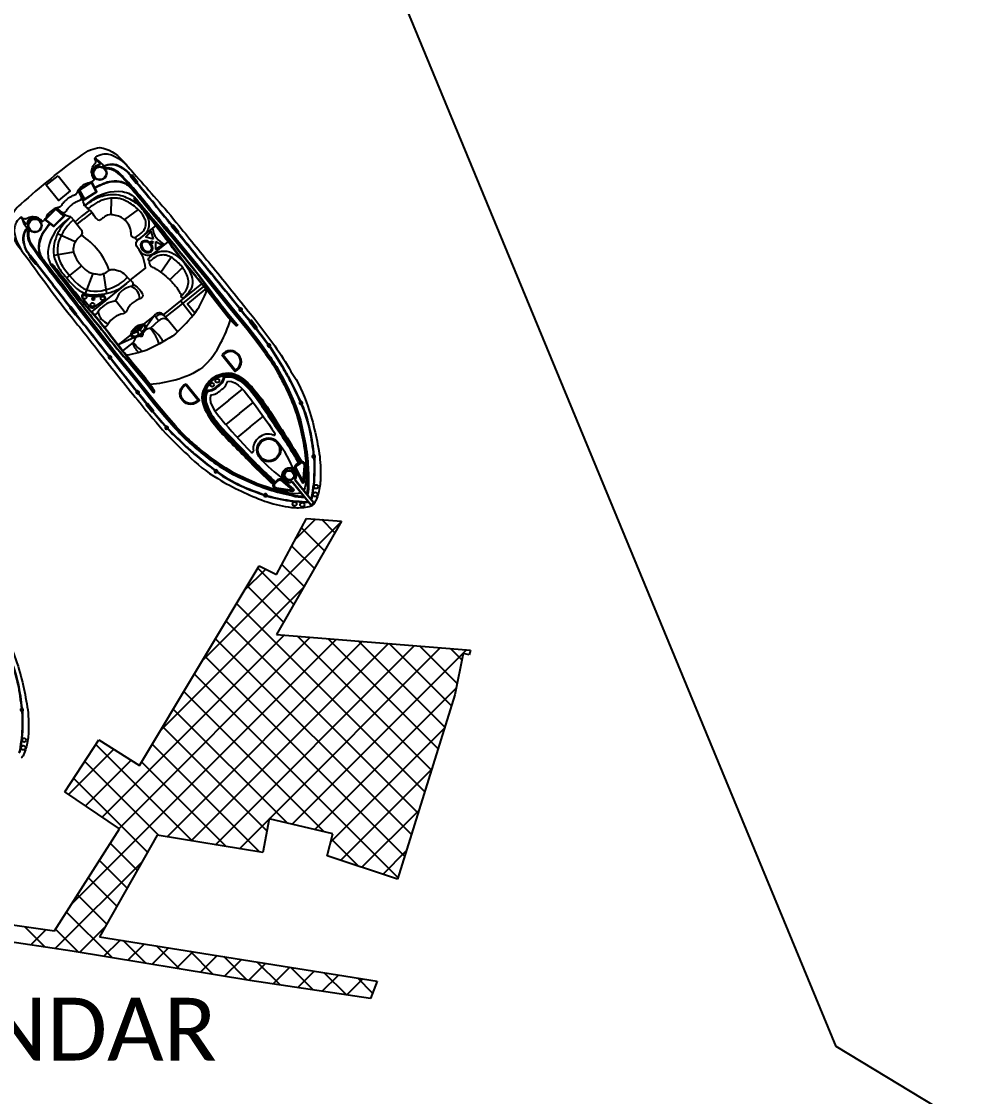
# Model space of a CAD drawing. Header units: metres. Extents: x 259555 to 261314, y 2175188 to 2177634.
# Drawn here: x 259928.8 to 260081.4, y 2176059.3 to 2176230.7 of the extents above; entities that cross this region are included whole.
import ezdxf

# ---------------------------------------------------------------- set-up
doc = ezdxf.new("R2010")
doc.units = ezdxf.units.M
for name, color, linetype in [('PORT', 5, 'Continuous'), ('PORT TEXT', 7, 'Continuous'), ('village', 3, 'Continuous')]:
    doc.layers.add(name, color=color, linetype=linetype)
doc.styles.add('MtXpl_Calibri', font='calibri.ttf')

msp = doc.modelspace()

# ---------------------------------------------------------------- linework, layer by layer
at = {"color": 32, "true_color": 0xcd6928}
for p, q in [((259941.07, 2176207.57), (259941.06, 2176207.64)), ((259943.12, 2176202.53), (259943.06, 2176199.91)), ((259939.66, 2176200.63), (259938.35, 2176199.58)), ((259940.02, 2176200.25), (259938.68, 2176199.17)), ((259947.44, 2176200.72), (259945.22, 2176199.13)), ((259929.96, 2176198.63), (259929.89, 2176198.66)), ((259937.35, 2176198.77), (259938.35, 2176199.58)), ((259937.67, 2176198.37), (259938.68, 2176199.17)), ((259937.4, 2176195.56), (259934.56, 2176196.84)), ((259937.11, 2176193.9), (259934, 2176193.36)), ((259938.37, 2176191.76), (259936, 2176189.83)), ((259952.71, 2176193.09), (259951.04, 2176190.7)), ((259940.19, 2176190.51), (259938.97, 2176187.34)), ((259941.89, 2176190.48), (259942.35, 2176187.35)), ((259954.51, 2176191.49), (259952.49, 2176189.5)), ((259945.56, 2176188.91), (259939.96, 2176184.42)), ((259954.21, 2176186.15), (259957.57, 2176188.85)), ((259954.53, 2176185.75), (259957.89, 2176188.45)), ((259943.8, 2176186.24), (259945.38, 2176184.27)), ((259950.02, 2176183.8), (259948.29, 2176182.42)), ((259950.02, 2176183.8), (259948.67, 2176181.89)), ((259950.69, 2176182.97), (259950.02, 2176183.8)), ((259947.32, 2176181.34), (259946.5, 2176181.06)), ((259947.9, 2176182.1), (259946.68, 2176181.12)), ((259947.54, 2176181.52), (259947.98, 2176182.23)), ((259947.67, 2176181.44), (259948.17, 2176182.24)), ((259946.28, 2176180.8), (259944.21, 2176179.14)), ((259946.85, 2176180.31), (259944.21, 2176179.14)), ((259947.37, 2176181.19), (259946.46, 2176180.88)), ((259961.88, 2176170.32), (259964.08, 2176172.08)), ((259961.88, 2176170.32), (259959.69, 2176168.55)), ((259963.59, 2176168.19), (259965.78, 2176169.95)), ((259963.59, 2176168.19), (259961.4, 2176166.43)), ((259965.3, 2176166.07), (259967.4, 2176167.75)), ((259965.3, 2176166.07), (259963.2, 2176164.38))]:
    msp.add_line(p, q, dxfattribs=at)
for points in [[(259933.49, 2176205.62, -0.01736), (259938.48, 2176209.44, -0.12634), (259941.32, 2176210.63, -0.172899), (259944.88, 2176208.59, -0.013884), (259947.11, 2176206.01, -0.008973), (259950.34, 2176202.37, -0.01509), (259953.94, 2176198.12, 0.002245), (259959.37, 2176191.47, -0.003342), (259965.36, 2176184.06, -0.016984), (259969.2, 2176178.97, -0.024546), (259971.79, 2176174.91, -0.067942), (259974.48, 2176169.35, -0.033948), (259975.63, 2176165.23, -0.022001), (259976.37, 2176161.34, -0.042872), (259976.48, 2176157.45, -0.059514), (259976.09, 2176155.23, -0.046364), (259975.7, 2176154.19, -0.104882), (259975.3, 2176153.64, -0.104882)], [(259940.48, 2176208.86, -0.164393), (259941.5, 2176209.5, -0.188684), (259943.4, 2176209.34, -0.10758), (259946.14, 2176207.17)], [(259950.01, 2176201.66, -0.002942), (259947.57, 2176204.6, 0.002013), (259946.01, 2176206.46, 0.130442), (259944.59, 2176207.54, 0.261246), (259941.92, 2176207.62, 0.209197)], [(259949.95, 2176201.61, -0.002941), (259947.51, 2176204.55, 0.002014), (259945.95, 2176206.41, 0.130992), (259944.55, 2176207.47, 0.261832), (259941.96, 2176207.55, 0.261832)], [(259967.99, 2176177.87), (259966.66, 2176179.71), (259965.06, 2176181.78), (259962.36, 2176185.1), (259958.68, 2176189.67), (259952.7, 2176196.93, -0.002601), (259949.41, 2176200.84, 0.004411), (259946.62, 2176204.17, 0.013009), (259944.59, 2176206.37, 0.113396), (259943.15, 2176207.25, 0.146005), (259942.12, 2176207.29, 1.595219)], [(259967.93, 2176177.83), (259966.6, 2176179.66), (259965, 2176181.74), (259962.3, 2176185.05), (259958.62, 2176189.62), (259952.64, 2176196.88, -0.002601), (259949.36, 2176200.79, 0.004411), (259946.56, 2176204.12, 0.013003), (259944.54, 2176206.31, 0.113337), (259943.13, 2176207.18, 0.144821), (259942.16, 2176207.22, 0.138987)], [(259967.87, 2176177.78), (259966.54, 2176179.61), (259964.94, 2176181.69), (259962.24, 2176185), (259958.56, 2176189.57), (259952.59, 2176196.83, -0.002601), (259949.3, 2176200.74, 0.00441), (259946.51, 2176204.07, 0.012997), (259944.49, 2176206.26, 0.113276), (259943.1, 2176207.11, 0.142458), (259942.19, 2176207.15, 0.142458)], [(259933.49, 2176205.62, 0.01736), (259928.69, 2176201.56, 0.12634), (259926.91, 2176199.04, 0.172899), (259928.15, 2176195.14, 0.013884), (259930.18, 2176192.4, 0.008973), (259933.06, 2176188.47, 0.01509), (259936.43, 2176184.03, -0.002245), (259941.76, 2176177.31, 0.003342), (259947.72, 2176169.87, 0.016984), (259951.86, 2176165.02, 0.024546), (259955.28, 2176161.63, 0.067942), (259960.13, 2176157.81, 0.033948), (259963.9, 2176155.8, 0.022001), (259967.55, 2176154.24, 0.042872), (259971.33, 2176153.3, 0.059514), (259973.57, 2176153.2, 0.046364), (259974.68, 2176153.36, 0.104882), (259975.3, 2176153.64, 0.104882)], [(259940.48, 2176204.23, -0.043195), (259942.14, 2176204.98, -0.183415), (259945.11, 2176205.05, -0.094511), (259946.49, 2176204.09)], [(259938.86, 2176201.3), (259939.94, 2176202.17, -0.202722), (259944.94, 2176203.57, -0.178768), (259947.16, 2176202.37, 0.010028), (259950.23, 2176198.71, -0.005356), (259955.22, 2176192.61, -0.016605), (259959.13, 2176187.58, 0.018921), (259963.21, 2176182.38, -0.925873), (259963.04, 2176182.19, -0.041202), (259962.21, 2176183.04, -0.024461), (259959.83, 2176185.99, 0.012888), (259955.22, 2176191.65, -0.019359), (259952.61, 2176195.03, 0.002375), (259949.59, 2176198.95, -0.006386), (259947.6, 2176201.38, -0.013656), (259946.82, 2176202.38, -0.862706), (259946.99, 2176202.55, 0.648089)], [(259940.52, 2176204.16, -0.043334), (259942.17, 2176204.91, -0.18333), (259945.08, 2176204.98, -0.123985), (259946.77, 2176203.64, 0.015377), (259947.81, 2176202.53)], [(259967.75, 2176177.69), (259966.41, 2176179.52), (259964.82, 2176181.59), (259962.12, 2176184.9), (259958.45, 2176189.47), (259952.47, 2176196.73, -0.002601), (259949.18, 2176200.64, 0.00441), (259946.39, 2176203.97, 0.002867), (259945.95, 2176204.46, 0.002867)], [(259946.94, 2176202.49, -0.016488), (259947.1, 2176202.32, 0.010023), (259950.17, 2176198.66, -0.005356), (259955.16, 2176192.56, -0.016607), (259959.07, 2176187.54, 0.018921), (259963.15, 2176182.33, 0.01143), (259963.16, 2176182.33, -0.913283), (259963.09, 2176182.25, -0.041174), (259962.27, 2176183.09, -0.024478), (259959.89, 2176186.03, 0.012889), (259955.28, 2176191.7, -0.019362), (259952.67, 2176195.08, 0.002377), (259949.65, 2176199, -0.006391), (259947.66, 2176201.43, -0.013664), (259946.88, 2176202.42, 0.000701), (259946.88, 2176202.42, -0.819976), (259946.94, 2176202.49, -0.819976)], [(259949.95, 2176201.61, 0.006424), (259953.29, 2176197.56, 0.002217), (259958.71, 2176190.92, -0.003368), (259964.77, 2176183.48, -0.024633), (259968.47, 2176178.7, -0.015038), (259970.57, 2176175.3, -0.025461), (259971.65, 2176173.36, -0.013839), (259973.65, 2176169.17, -0.040238), (259974.87, 2176165.01, -0.016715), (259975.45, 2176160.99, -0.029693), (259975.38, 2176156.86, 0.015234), (259975.09, 2176154.93, -0.134036), (259974.99, 2176154.63, -0.024879), (259974.93, 2176154.53, -0.024879)], [(259950.01, 2176201.66, 0.006425), (259953.35, 2176197.61, 0.002217), (259958.77, 2176190.97, -0.003368), (259964.83, 2176183.53, -0.024633), (259968.53, 2176178.75, -0.015037), (259970.64, 2176175.34, -0.025439), (259971.72, 2176173.39, -0.013843), (259973.72, 2176169.2, -0.040266), (259974.94, 2176165.02, -0.016729), (259975.52, 2176161, -0.029739), (259975.45, 2176156.85, 0.01525), (259975.17, 2176154.92, -0.132389), (259975.06, 2176154.59, -0.028442), (259974.98, 2176154.47, -0.028442)], [(259928.82, 2176199.49, 0.164393), (259927.98, 2176198.63, 0.188684), (259927.73, 2176196.74, 0.10758), (259929.26, 2176193.59)], [(259933.35, 2176198.49, 0.043195), (259932.26, 2176197.04, 0.183415), (259931.56, 2176194.15, 0.094511), (259932.2, 2176192.6)], [(259933.41, 2176198.44, 0.043334), (259932.33, 2176196.99, 0.18333), (259931.63, 2176194.16, 0.123985), (259932.57, 2176192.23, -0.015377), (259933.44, 2176190.97)], [(259936.67, 2176199.53), (259935.48, 2176198.58, 0.202722), (259933.03, 2176194, 0.178768), (259933.74, 2176191.57, -0.010028), (259936.65, 2176187.79, 0.005356), (259941.54, 2176181.61, 0.016605), (259945.61, 2176176.71, -0.018921), (259949.81, 2176171.61, 0.925873), (259950.04, 2176171.74, 0.041202), (259949.39, 2176172.72, 0.024461), (259947.02, 2176175.68, -0.012888), (259942.47, 2176181.4, 0.019359), (259939.73, 2176184.68, -0.002375), (259936.56, 2176188.47, 0.006386), (259934.6, 2176190.94, 0.013656), (259933.8, 2176191.91, 0.862706), (259933.6, 2176191.78, -0.648089)], [(259936.67, 2176199.53), (259937.09, 2176199.09), (259938.25, 2176197.65, -0.448043), (259938.13, 2176196.42, 0.025561), (259937.5, 2176195.71, 0.15676), (259937.12, 2176194.68, 0.144288), (259937.13, 2176193.86, 0.079427), (259937.81, 2176192.47, 0.054179), (259938.97, 2176191.16, 0.127294), (259940.22, 2176190.51, -0.025195), (259941.16, 2176190.34, 0.112656), (259941.9, 2176190.49, 0.061652), (259942.7, 2176190.95, -0.222278), (259943.44, 2176191.15, -0.049109), (259944.17, 2176191.01, -0.09997), (259944.89, 2176190.7, -0.045992), (259945.74, 2176189.9), (259946.15, 2176189.44)], [(259933.82, 2176188.64, 0.002942), (259931.47, 2176191.65, -0.002013), (259929.98, 2176193.58, -0.130442), (259929.24, 2176195.19, -0.261246), (259929.73, 2176197.81, -0.209197)], [(259933.88, 2176188.69, 0.002941), (259931.53, 2176191.7, -0.002014), (259930.04, 2176193.62, -0.130992), (259929.31, 2176195.21, -0.261832), (259929.79, 2176197.76, -0.261832)], [(259953.19, 2176165.97), (259951.69, 2176167.67), (259950, 2176169.68), (259947.35, 2176173.02), (259943.67, 2176177.59), (259937.86, 2176184.99, 0.002601), (259934.74, 2176189.04, -0.004411), (259932.09, 2176192.48, -0.013009), (259930.38, 2176194.94, -0.113396), (259929.82, 2176196.53, -0.146005), (259930.01, 2176197.55, -1.595219)], [(259953.25, 2176166.02), (259951.75, 2176167.72), (259950.06, 2176169.72), (259947.41, 2176173.07), (259943.73, 2176177.64), (259937.92, 2176185.04, 0.002601), (259934.8, 2176189.09, -0.004411), (259932.16, 2176192.53, -0.013003), (259930.44, 2176194.98, -0.113337), (259929.9, 2176196.54, -0.144821), (259930.07, 2176197.5, -0.138987)], [(259953.31, 2176166.07), (259951.8, 2176167.77), (259950.12, 2176169.77), (259947.47, 2176173.12), (259943.79, 2176177.69), (259937.98, 2176185.08, 0.002601), (259934.86, 2176189.14, -0.00441), (259932.22, 2176192.58, -0.012997), (259930.51, 2176195.02, -0.113276), (259929.98, 2176196.55, -0.142458), (259930.13, 2176197.45, -0.142458)], [(259946.15, 2176189.44), (259948.58, 2176191.39, 0.158322), (259947.3, 2176194.67, -0.417676), (259947.36, 2176195.83), (259950.22, 2176198.13)], [(259952.18, 2176195.59), (259949.64, 2176193.54, -0.406088), (259947.72, 2176194.09)], [(259953.42, 2176166.17), (259951.92, 2176167.87), (259950.24, 2176169.87), (259947.59, 2176173.21), (259943.91, 2176177.78), (259938.1, 2176185.18, 0.002601), (259934.99, 2176189.23, -0.00441), (259932.34, 2176192.67, -0.002867), (259931.95, 2176193.2, -0.002867)], [(259933.67, 2176191.81, 0.016488), (259933.8, 2176191.62, -0.010023), (259936.71, 2176187.84, 0.005356), (259941.6, 2176181.66, 0.016607), (259945.66, 2176176.76, -0.018921), (259949.87, 2176171.65, -0.01143), (259949.88, 2176171.65, 0.913283), (259949.97, 2176171.7, 0.041174), (259949.33, 2176172.68, 0.024478), (259946.96, 2176175.63, -0.012889), (259942.41, 2176181.35, 0.019362), (259939.67, 2176184.63, -0.002377), (259936.5, 2176188.42, 0.006391), (259934.54, 2176190.89, 0.013664), (259933.74, 2176191.86, -0.000701), (259933.74, 2176191.86, 0.819976), (259933.67, 2176191.81, 0.819976)], [(259933.82, 2176188.64, -0.006425), (259937.05, 2176184.5, -0.002217), (259942.38, 2176177.79, 0.003368), (259948.35, 2176170.28, 0.024633), (259952.22, 2176165.63, 0.015037), (259955.1, 2176162.84, 0.025439), (259956.77, 2176161.37, 0.013843), (259960.44, 2176158.51, 0.040266), (259964.25, 2176156.43, 0.016729), (259968.06, 2176155, 0.029739), (259972.13, 2176154.18, -0.01525), (259974.07, 2176154.04, 0.132389), (259974.42, 2176154.08, 0.028442), (259974.56, 2176154.13, 0.028442)], [(259933.88, 2176188.69, -0.006424), (259937.11, 2176184.55, -0.002217), (259942.44, 2176177.84, 0.003368), (259948.41, 2176170.32, 0.024633), (259952.28, 2176165.68, 0.015038), (259955.15, 2176162.9, 0.025461), (259956.82, 2176161.43, 0.013839), (259960.48, 2176158.58, 0.040238), (259964.28, 2176156.5, 0.016715), (259968.08, 2176155.07, 0.029693), (259972.13, 2176154.25, -0.015234), (259974.08, 2176154.11, 0.134036), (259974.4, 2176154.15, 0.024879), (259974.51, 2176154.19, 0.024879)], [(259946.15, 2176189.44, -0.291269), (259946.58, 2176188.78, -0.299867), (259946.24, 2176188.42, 0.273478), (259944.01, 2176186.57, -0.28657), (259943.43, 2176186.07, 0.198759), (259940.98, 2176184.36, -0.45148), (259940.32, 2176184.01, -1.463971)], [(259946.58, 2176188.8, -0.164009), (259948.14, 2176187.2, -0.407559), (259947.77, 2176186.52, 0.20466), (259945.6, 2176184.61, -0.28657), (259945.01, 2176184.11, 0.198759), (259942.56, 2176182.4, -0.45148), (259941.9, 2176182.04, -1.463971)], [(259953.39, 2176180.88, 0.033687), (259956.62, 2176184.41, 0.051879), (259958.4, 2176187.81, 1.92312)], [(259953.69, 2176181.2), (259952.3, 2176182.93, 0.462925), (259950.69, 2176182.97), (259949.36, 2176181.76)], [(259951.69, 2176183.68), (259951.48, 2176183.95, 0.516839), (259950.02, 2176183.8, 0.282905)], [(259952.3, 2176182.93), (259951.69, 2176183.68, 0.545737), (259950.24, 2176183.52, 0.282905)], [(259957.69, 2176175.53, 0.096403), (259960.58, 2176179.39, 0.040538), (259962.15, 2176183.11, 1.92312)], [(259953.39, 2176180.88, -0.033687), (259949.25, 2176178.48, -0.051879), (259945.54, 2176177.47, -1.92312)], [(259960.77, 2176177.54), (259962.89, 2176174.91, 0.483063), (259963.51, 2176177.53, 0.50024), (259960.77, 2176177.54, 0.418424)], [(259967.99, 2176177.87, -0.031596), (259969.92, 2176174.91, -0.004928), (259971.03, 2176172.83, -0.02844), (259972.66, 2176169.07, -0.042875), (259973.75, 2176165.1, -0.035347), (259974.42, 2176161.04, -0.024093), (259974.58, 2176157.22, -0.079837), (259974.41, 2176155.18)], [(259967.75, 2176177.69, -0.031581), (259969.65, 2176174.76, -0.00492), (259970.75, 2176172.69, -0.028426), (259972.37, 2176168.97, -0.042959), (259973.45, 2176165.03, -0.035411), (259974.12, 2176161.01, -0.028829), (259974.25, 2176157.81, -0.092336), (259973.83, 2176155.89, -0.080328)], [(259967.87, 2176177.78, -0.031588), (259969.78, 2176174.83, -0.004924), (259970.89, 2176172.76, -0.028433), (259972.51, 2176169.02, -0.042917), (259973.6, 2176165.07, -0.035379), (259974.27, 2176161.02, -0.02413), (259974.43, 2176157.21, -0.075408), (259974.28, 2176155.33, -0.075408)], [(259967.93, 2176177.83, -0.031592), (259969.85, 2176174.87, -0.004926), (259970.96, 2176172.8, -0.028436), (259972.59, 2176169.05, -0.042895), (259973.68, 2176165.08, -0.035363), (259974.34, 2176161.03, -0.024111), (259974.51, 2176157.21, -0.077658), (259974.35, 2176155.25, -0.077658)], [(259957.69, 2176175.53, -0.096403), (259953.3, 2176173.53, -0.040538), (259949.33, 2176172.8, -1.92312)], [(259955.07, 2176172.95), (259957.18, 2176170.32, -0.483063), (259954.49, 2176170.28, -0.50024), (259955.07, 2176172.95, -0.418424)], [(259886.93, 2176165.21, -0.01736), (259891.92, 2176169.03, -0.12634), (259894.76, 2176170.23, -0.172899), (259898.31, 2176168.18, -0.013884), (259900.55, 2176165.61, -0.008973), (259903.78, 2176161.96, -0.01509), (259907.38, 2176157.72, 0.002245), (259912.81, 2176151.06, -0.003342), (259918.79, 2176143.65, -0.016984), (259922.64, 2176138.56, -0.024546), (259925.23, 2176134.5, -0.067942), (259927.92, 2176128.94, -0.033948), (259929.06, 2176124.83, -0.022001), (259929.81, 2176120.93, -0.042872), (259929.92, 2176117.04, -0.059514), (259929.53, 2176114.82, -0.046364), (259929.14, 2176113.78, -0.104882), (259928.74, 2176113.23, -0.104882)], [(259953.19, 2176165.97, 0.031596), (259955.68, 2176163.46, 0.004928), (259957.47, 2176161.93, 0.02844), (259960.79, 2176159.53, 0.042875), (259964.44, 2176157.6, 0.035347), (259968.26, 2176156.08, 0.024093), (259971.96, 2176155.1, 0.079837), (259973.99, 2176154.84)], [(259953.25, 2176166.02, 0.031592), (259955.73, 2176163.51, 0.004926), (259957.51, 2176161.99, 0.028436), (259960.83, 2176159.59, 0.042895), (259964.47, 2176157.67, 0.035363), (259968.28, 2176156.15, 0.024111), (259971.98, 2176155.18, 0.077658), (259973.93, 2176154.91, 0.077658)], [(259953.31, 2176166.07, 0.031588), (259955.78, 2176163.57, 0.004924), (259957.56, 2176162.04, 0.028433), (259960.87, 2176159.66, 0.042917), (259964.5, 2176157.74, 0.035379), (259968.31, 2176156.23, 0.02413), (259971.99, 2176155.25, 0.075408), (259973.87, 2176154.99, 0.075408)], [(259953.42, 2176166.17, 0.031581), (259955.88, 2176163.69, 0.00492), (259957.66, 2176162.16, 0.028426), (259960.95, 2176159.79, 0.042959), (259964.56, 2176157.88, 0.035411), (259968.35, 2176156.37, 0.028829), (259971.45, 2176155.55, 0.092336), (259973.41, 2176155.55, 0.080328)], [(259903.38, 2176161.21, 0.006424), (259906.73, 2176157.16, 0.002217), (259912.14, 2176150.52, -0.003368), (259918.21, 2176143.07, -0.024633), (259921.91, 2176138.3, -0.015038), (259924.01, 2176134.9, -0.025461), (259925.09, 2176132.95, -0.013839), (259927.09, 2176128.76, -0.040238), (259928.31, 2176124.6, -0.016715), (259928.88, 2176120.59, -0.029693), (259928.82, 2176116.46, 0.015234), (259928.53, 2176114.52, -0.134036), (259928.43, 2176114.22, -0.024879), (259928.36, 2176114.12, -0.024879)], [(259903.44, 2176161.26, 0.006425), (259906.79, 2176157.21, 0.002217), (259912.2, 2176150.57, -0.003368), (259918.27, 2176143.12, -0.024633), (259921.97, 2176138.34, -0.015037), (259924.08, 2176134.94, -0.025439), (259925.16, 2176132.98, -0.013843), (259927.16, 2176128.79, -0.040266), (259928.38, 2176124.62, -0.016729), (259928.96, 2176120.59, -0.029739), (259928.89, 2176116.45, 0.01525), (259928.61, 2176114.52, -0.132389), (259928.49, 2176114.18, -0.028442), (259928.41, 2176114.06, -0.028442)], [(259973.14, 2176160.39), (259972.63, 2176160.04, 0.382221), (259972.41, 2176159.4), (259973.52, 2176157.29, 0.786544), (259973.94, 2176157.29), (259974.14, 2176159.86, 0.616464), (259973.14, 2176160.39, 3.844907)], [(259969.17, 2176157.2), (259969.62, 2176157.62, -0.382221), (259970.29, 2176157.7), (259972.12, 2176156.16, -0.786544), (259972.02, 2176155.74), (259969.47, 2176156.1, -0.616464), (259969.17, 2176157.2, -3.844907)]]:
    msp.add_lwpolyline(points, format="xyb", dxfattribs=at)
for points in [[(259934.65, 2176206.1), (259936.6, 2176203.68), (259934.71, 2176202.17), (259932.77, 2176204.59)], [(259937.97, 2176203.82), (259938.82, 2176202.24), (259940.83, 2176203.53), (259940.02, 2176205.16)], [(259938.08, 2176203.8), (259938.85, 2176202.35), (259940.73, 2176203.55), (259939.99, 2176205.05)], [(259934.29, 2176200.85), (259935.65, 2176199.68), (259933.96, 2176198), (259932.54, 2176199.14)], [(259934.29, 2176200.75), (259935.54, 2176199.68), (259933.96, 2176198.1), (259932.65, 2176199.15)], [(259949.85, 2176196.06), (259949.51, 2176197.23), (259948.67, 2176196.35)], [(259950.22, 2176195.6), (259951.29, 2176195.02), (259950.25, 2176194.38)]]:
    msp.add_lwpolyline(points, close=True, dxfattribs=at)
for points in [[(259946.27, 2176206.04), (259946.22, 2176206.01), (259947.11, 2176204.9), (259947.17, 2176204.96)], [(259947.23, 2176205), (259947.34, 2176205.09), (259946.46, 2176206.19), (259946.32, 2176206.09)], [(259952.82, 2176198.12), (259952.76, 2176198.07), (259953.64, 2176196.98), (259953.71, 2176197.04)], [(259953.77, 2176197.09), (259953.85, 2176197.15), (259952.98, 2176198.24), (259952.88, 2176198.17)], [(259931.15, 2176192.06), (259931.04, 2176191.98), (259930.15, 2176193.08), (259930.28, 2176193.18)], [(259930.34, 2176193.23), (259930.38, 2176193.27), (259931.27, 2176192.16), (259931.21, 2176192.11)], [(259958.33, 2176187.63), (259958.08, 2176187.94), (259955.28, 2176185.69), (259956.47, 2176184.22)], [(259937.47, 2176183.98), (259937.4, 2176183.92), (259936.52, 2176185.01), (259936.61, 2176185.08)], [(259936.67, 2176185.13), (259936.73, 2176185.18), (259937.61, 2176184.09), (259937.53, 2176184.03)], [(259951.48, 2176183.95), (259954.21, 2176186.15), (259956.11, 2176183.79)], [(259951.8, 2176183.55), (259954.53, 2176185.75)], [(259966.24, 2176181.82), (259966.34, 2176181.91), (259965.42, 2176183.05), (259965.31, 2176182.96)], [(259965.25, 2176182.91), (259965.17, 2176182.84), (259966.09, 2176181.7), (259966.18, 2176181.77)], [(259946.63, 2176179.54), (259944.94, 2176178.21)], [(259949.71, 2176168.53), (259949.61, 2176168.45), (259948.69, 2176169.59), (259948.8, 2176169.68)], [(259948.86, 2176169.73), (259948.94, 2176169.79), (259949.86, 2176168.65), (259949.77, 2176168.58)], [(259974.95, 2176153.65), (259971.98, 2176157.33)], [(259972.01, 2176157.3), (259974.95, 2176153.65)], [(259975.37, 2176153.98), (259972.4, 2176157.67)], [(259972.43, 2176157.64), (259975.37, 2176153.98)]]:
    msp.add_lwpolyline(points, dxfattribs=at)
for points in [[(259942.07, 2176186.32, 0.917705), (259941.56, 2176186.93, -0.209704), (259938.96, 2176187.17, 0.850912), (259938.5, 2176186.67), (259939.66, 2176185.23, 0.435659), (259940.4, 2176185.13)], [(259960.97, 2176177.54), (259962.93, 2176175.1, 0.460147), (259963.39, 2176177.44, 0.47706)], [(259955.02, 2176172.76), (259956.98, 2176170.32, -0.460147), (259954.61, 2176170.38, -0.47706)], [(259973.25, 2176160.23), (259972.73, 2176159.87, 0.383069), (259972.58, 2176159.48), (259973.7, 2176157.34, 0.853636), (259973.75, 2176157.32), (259973.95, 2176159.87, 0.613527)], [(259969.3, 2176157.06), (259969.76, 2176157.49, -0.383069), (259970.17, 2176157.55), (259972.02, 2176155.99, -0.853636), (259972.03, 2176155.94), (259969.5, 2176156.29, -0.613527)]]:
    msp.add_lwpolyline(points, format="xyb", close=True, dxfattribs=at)
for centre, radius in [((259941.31, 2176206.51), 1.09), ((259941.31, 2176206.51), 1.01), ((259930.95, 2176198.17), 1.09), ((259930.95, 2176198.17), 1.01), ((259949.61, 2176195.49), 0.163), ((259938.88, 2176186.76), 0.304), ((259940.27, 2176186.45), 0.197), ((259941.75, 2176186.57), 0.304), ((259940.13, 2176185.54), 0.304), ((259959.23, 2176172.77), 0.305), ((259960.05, 2176173.43), 0.305), ((259968.25, 2176162.4), 1.9), ((259968.25, 2176162.4), 1.9), ((259968.25, 2176162.4), 1.74), ((259968.25, 2176162.4), 1.74), ((259971.46, 2176158.29), 0.771), ((259971.58, 2176158.39), 0.771), ((259975.66, 2176155.3), 0.349), ((259975.8, 2176156.53), 0.313), ((259972.37, 2176153.77), 0.313), ((259973.6, 2176153.64), 0.349), ((259929.24, 2176116.12), 0.313), ((259929.09, 2176114.9), 0.349)]:
    msp.add_circle(centre, radius, dxfattribs=at)
for centre, radius, start, end in [((259939, 2176205.67), 3.52, 24.8041, 65.1397), ((259938.42, 2176206.01), 3.52, 30.9338, 54.1664), ((259941.31, 2176206.51), 1.32, 84.581, 229.4826), ((259941.31, 2176206.51), 1.17, 102.5328, 229.4826), ((259932.26, 2176200.25), 3.52, 192.4772, 232.8128), ((259932.05, 2176200.89), 3.52, 203.4505, 226.6831), ((259930.95, 2176198.17), 1.32, 28.1343, 173.0359), ((259930.95, 2176198.17), 1.17, 28.1343, 155.0842), ((259952.82, 2176198.07), 3.12, 186.277, 248.1645), ((259932.29, 2176187.26), 11.17, 19.708, 57.1806), ((259945.45, 2176186.41), 2.24, 2.0085, 66.2126), ((259963.78, 2176184.79), 0.237, 142.5978, 295.1784), ((259963.78, 2176184.79), 0.237, 313.8386, 123.9377), ((259943.27, 2176184.66), 2.24, 185.4329, 253.5804), ((259947.48, 2176181.37), 0.166, 38.8085, 218.8085), ((259947.19, 2176180.31), 1.24, 44.411, 70.4038), ((259949.94, 2176178.26), 3.55, 118.7576, 122.9975), ((259949.94, 2176178.26), 3.55, 99.4334, 112.7844), ((259949.94, 2176178.26), 3.55, 144.2427, 158.9985), ((259949.94, 2176178.26), 3.55, 133.7109, 140.0503), ((259948.58, 2176181.42), 1.24, 187.2131, 214.8532), ((259948.58, 2176181.42), 1.24, 222.4237, 222.693), ((259947.89, 2176180.85), 0.347, 229.6108, 27.9563), ((259947.19, 2176180.31), 1.24, 34.9239, 35.1932), ((259968.29, 2176179.05), 0.237, 139.1935, 291.4691), ((259968.29, 2176179.05), 0.237, 310.128, 120.5346), ((259942.91, 2176177.16), 0.237, 134.9038, 301.4063), ((259942.91, 2176177.16), 0.237, 320.0305, 116.2796), ((259958.97, 2176174.46), 2.15, 300.0969, 351.304), ((259958.97, 2176174.46), 2.3, 300.0969, 347.8467), ((259959.02, 2176174.34), 2.89, 303.082, 339.6843), ((259947.34, 2176171.57), 0.237, 133.6792, 303.7784), ((259947.34, 2176171.57), 0.237, 322.4385, 115.0191), ((259958.46, 2176174.05), 2.15, 266.3129, 317.52), ((259958.46, 2176174.05), 2.3, 269.7702, 317.52), ((259958.57, 2176173.98), 2.89, 277.9326, 314.5349), ((259973.38, 2176169.89), 0.237, 127.155, 281.7892), ((259973.38, 2176169.89), 0.237, 300.4243, 108.52), ((259951.98, 2176165.93), 0.237, 137.0823, 307.4889), ((259951.98, 2176165.93), 0.237, 326.1478, 118.4234), ((259968.05, 2176162.54), 2.28, 127.0681, 188.8692), ((259968.15, 2176162.63), 2.28, 68.7477, 130.5488), ((259969.06, 2176164.94), 0.202, 248.0031, 34.4708), ((259953.68, 2176151.41), 20.14, 22.1358, 37.2066), ((259965.59, 2176162.16), 0.202, 223.1461, 9.6138), ((259982.11, 2176174.27), 20.14, 220.4103, 235.4811), ((259975.43, 2176161.34), 0.237, 102.8187, 270.4011), ((259975.43, 2176161.34), 0.237, 289.0389, 84.1809), ((259959.83, 2176158.99), 0.237, 149.0969, 317.1926), ((259959.83, 2176158.99), 0.237, 335.8277, 130.4619), ((259971.46, 2176158.29), 1.13, 326.4749, 298.9245), ((259971.58, 2176158.39), 1.13, 318.6924, 291.142), ((259967.74, 2176155.16), 0.237, 173.436, 328.578), ((259967.74, 2176155.16), 0.237, 347.2158, 154.7982), ((259974.92, 2176154.1), 0.456, 272.7158, 344.9011), ((259974.92, 2176154.1), 0.456, 272.7158, 344.9011), ((259928.87, 2176120.94), 0.237, 102.8187, 270.4011), ((259928.87, 2176120.94), 0.237, 289.0389, 84.1809)]:
    msp.add_arc(centre, radius, start, end, dxfattribs=at)
for centre, major_axis, ratio in [((259948.78, 2176194.79), (0.642, -0.875), 0.758117), ((259947.48, 2176181.37), (-1.1, -0.88), 0.533092)]:
    msp.add_ellipse(centre, major_axis=major_axis, ratio=ratio, dxfattribs=at)
for start_param, end_param in [(0.830012, 1.576846), (4.712389, 5.232342)]:
    msp.add_ellipse((259948, 2176180.64), major_axis=(2.6, -3.23), ratio=0.425319, start_param=start_param, end_param=end_param, dxfattribs=at)
for points in [[(259939.99, 2176206.57), (259940.02, 2176207.06), (259940.38, 2176207.84), (259940.65, 2176208.23), (259940.63, 2176208.61), (259940.48, 2176208.86)], [(259936.1, 2176202.37), (259936.63, 2176202.75), (259937.02, 2176202.94), (259937.53, 2176203.18), (259937.78, 2176203.61), (259938.43, 2176204.41), (259939.37, 2176204.96), (259939.94, 2176205.12), (259940.25, 2176205.3), (259940.6, 2176205.68)], [(259938.86, 2176201.3), (259938.71, 2176201.84), (259938.45, 2176202.52), (259937.82, 2176203.7)], [(259936.1, 2176202.37), (259935.62, 2176201.94), (259935.35, 2176201.6), (259935, 2176201.15), (259934.53, 2176201), (259933.62, 2176200.53), (259932.88, 2176199.74), (259932.59, 2176199.21), (259932.35, 2176198.95), (259931.91, 2176198.69)], [(259947.01, 2176196.19), (259946.62, 2176196.23), (259946.33, 2176196.69), (259946.26, 2176197.38), (259946.02, 2176198.09), (259945.39, 2176198.96), (259944.78, 2176199.44), (259943.79, 2176199.78), (259943.02, 2176199.9), (259942.12, 2176199.59), (259941.61, 2176199.21), (259941.23, 2176198.98), (259940.91, 2176199.13), (259940.43, 2176199.69), (259939.51, 2176200.77), (259939.02, 2176201.29), (259939.6, 2176201.83), (259940.89, 2176202.58), (259942, 2176202.93), (259943.3, 2176203.13), (259944.66, 2176202.96), (259945.81, 2176202.53), (259946.79, 2176201.94), (259947.68, 2176201.22), (259948.45, 2176200.29), (259949.03, 2176199.22), (259949.14, 2176198.54), (259949.08, 2176197.85), (259948.67, 2176196.92), (259948.21, 2176196.52), (259947.63, 2176196.05), (259947.23, 2176195.89), (259947.01, 2176196.19), (259947.26, 2176196.46), (259947.9, 2176196.95), (259948.37, 2176197.47), (259948.62, 2176198.17), (259948.63, 2176198.82), (259948.33, 2176199.53), (259947.49, 2176200.67), (259946.57, 2176201.42), (259945.62, 2176202), (259944.75, 2176202.37), (259944.09, 2176202.51), (259943.24, 2176202.54), (259942.24, 2176202.38), (259941.53, 2176202.14), (259940.76, 2176201.76), (259940.17, 2176201.38), (259939.76, 2176201.1), (259939.44, 2176200.9), (259939.23, 2176201)], [(259936.67, 2176199.53), (259936.06, 2176199.71), (259935.45, 2176200.11), (259934.44, 2176200.97)], [(259931.17, 2176199.48), (259930.68, 2176199.55), (259929.84, 2176199.36), (259929.4, 2176199.19), (259929.04, 2176199.29), (259928.82, 2176199.49)], [(259936.67, 2176199.53), (259935.45, 2176198.28), (259934.42, 2176196.51), (259933.96, 2176194.88), (259934.09, 2176192.93), (259934.77, 2176191.42), (259936.15, 2176189.65), (259937.81, 2176187.95), (259939.54, 2176187.18), (259941.64, 2176187.22), (259943.38, 2176187.64), (259945.08, 2176188.54), (259946.15, 2176189.44)], [(259954.73, 2176187.39), (259954.52, 2176187.19), (259954.28, 2176186.89), (259954.51, 2176186.63), (259955.04, 2176186.95), (259955.78, 2176187.92), (259956.1, 2176189.36), (259955.61, 2176190.89), (259954.83, 2176192.13), (259953.54, 2176193.34), (259951.99, 2176194.06), (259950.89, 2176194.03), (259949.6, 2176193.39), (259949.13, 2176192.96), (259949.04, 2176192.68), (259949.33, 2176192.52), (259949.61, 2176192.71), (259950.57, 2176193.31), (259951.41, 2176193.47), (259952.3, 2176193.28), (259953.07, 2176192.87), (259953.9, 2176192.15), (259954.6, 2176191.37), (259955.07, 2176190.52), (259955.42, 2176189.57), (259955.34, 2176188.58), (259954.95, 2176187.65), (259954.73, 2176187.39)], [(259949.18, 2176192.55), (259949.2, 2176192.16), (259949.38, 2176191.78), (259950.03, 2176191.38), (259950.54, 2176191.06), (259951.31, 2176190.49), (259952.43, 2176189.55), (259952.95, 2176189), (259953.47, 2176188.4), (259953.82, 2176187.89), (259954.1, 2176187.4), (259954.37, 2176187.06)]]:
    msp.add_spline(points, degree=3, dxfattribs=at)
for points, knots in [([(259936.83, 2176201.47), (259937, 2176201.61), (259937.28, 2176201.83), (259937.77, 2176202.08), (259938.24, 2176202.19), (259938.38, 2176202.46), (259938.43, 2176202.56)], [0, 0, 0, 0, 0.00840925, 0.01405459, 0.02148076, 0.02583256, 0.02583256, 0.02583256, 0.02583256]), ([(259936.83, 2176201.47), (259936.66, 2176201.33), (259936.38, 2176201.1), (259936.04, 2176200.68), (259935.82, 2176200.24), (259935.53, 2176200.17), (259935.42, 2176200.14)], [0, 0, 0, 0, 0.00840925, 0.01405459, 0.02148076, 0.02583256, 0.02583256, 0.02583256, 0.02583256]), ([(259937.09, 2176199.09), (259935.81, 2176197.88), (259934.87, 2176196.54), (259934.33, 2176193.48), (259934.98, 2176192), (259937.17, 2176189.38), (259938.3, 2176188), (259941.24, 2176187.54), (259943.05, 2176187.97), (259944.87, 2176189.12), (259945.29, 2176189.49), (259945.74, 2176189.9)], [0, 0, 0, 0, 0.0684102, 0.0684102, 0.1368204, 0.1368204, 0.2052306, 0.2052306, 0.2736407, 0.2736407, 0.2974604, 0.2974604, 0.2974604, 0.2974604]), ([(259949.33, 2176194.04), (259949.63, 2176194.26), (259949.6, 2176194.91), (259948.83, 2176195.72), (259948.28, 2176195.72), (259947.9, 2176195.04), (259948.15, 2176194.33), (259948.87, 2176193.91), (259949.16, 2176193.91), (259949.33, 2176194.04)], [0, 0, 0, 0, 1.743273, 1.743273, 3.486547, 3.486547, 5.22982, 5.22982, 6.283185, 6.283185, 6.283185, 6.283185]), ([(259946.5, 2176180.58), (259946.6, 2176180.46), (259946.89, 2176180.41), (259947.98, 2176180.83), (259948.62, 2176181.8), (259948.37, 2176182.4), (259947.45, 2176182.23), (259946.47, 2176181.21), (259946.37, 2176180.74), (259946.5, 2176180.58)], [0, 0, 0, 0, 1.031451, 1.031451, 2.992455, 2.992455, 4.95346, 4.95346, 6.283185, 6.283185, 6.283185, 6.283185]), ([(259959.13, 2176173.74), (259960.22, 2176174.47), (259961.6, 2176174.97), (259964.1, 2176173.95), (259965.09, 2176172.97), (259967.65, 2176169.97), (259968.91, 2176167.75), (259971.45, 2176163.94), (259972.47, 2176162.26), (259973.51, 2176160.51)], [0, 0, 0, 0, 0.0462196, 0.0462196, 0.0924392, 0.0924392, 0.1947325, 0.1947325, 0.2709084, 0.2709084, 0.2709084, 0.2709084]), ([(259959.18, 2176173.67), (259960.3, 2176174.43), (259961.71, 2176174.89), (259964.23, 2176173.77), (259965.21, 2176172.73), (259967.74, 2176169.69), (259969.02, 2176167.47), (259971.48, 2176163.74), (259972.44, 2176162.16), (259973.43, 2176160.5)], [0, 0, 0, 0, 0.0480884, 0.0480884, 0.0961768, 0.0961768, 0.1985377, 0.1985377, 0.2704106, 0.2704106, 0.2704106, 0.2704106]), ([(259959.3, 2176173.48), (259960.45, 2176174.26), (259961.83, 2176174.64), (259964.32, 2176173.4), (259965.29, 2176172.31), (259967.81, 2176169.17), (259969.13, 2176166.91), (259971.5, 2176163.28), (259972.36, 2176161.85), (259973.21, 2176160.43)], [0, 0, 0, 0, 0.0508337, 0.0508337, 0.1016674, 0.1016674, 0.2060328, 0.2060328, 0.2709084, 0.2709084, 0.2709084, 0.2709084]), ([(259959.13, 2176173.74), (259958.18, 2176172.83), (259957.4, 2176171.6), (259957.86, 2176168.93), (259958.61, 2176167.75), (259960.99, 2176164.61), (259962.88, 2176162.91), (259966.06, 2176159.6), (259967.48, 2176158.25), (259968.97, 2176156.85)], [0, 0, 0, 0, 0.0462196, 0.0462196, 0.0924392, 0.0924392, 0.1947325, 0.1947325, 0.2709084, 0.2709084, 0.2709084, 0.2709084]), ([(259959.19, 2176173.68), (259958.2, 2176172.75), (259957.46, 2176171.47), (259958.01, 2176168.77), (259958.81, 2176167.58), (259961.24, 2176164.46), (259963.13, 2176162.74), (259966.25, 2176159.53), (259967.59, 2176158.25), (259968.99, 2176156.94)], [0, 0, 0, 0, 0.0480884, 0.0480884, 0.0961768, 0.0961768, 0.1985377, 0.1985377, 0.2704106, 0.2704106, 0.2704106, 0.2704106]), ([(259959.34, 2176173.51), (259958.34, 2176172.56), (259957.67, 2176171.3), (259958.35, 2176168.6), (259959.21, 2176167.42), (259961.73, 2176164.29), (259963.66, 2176162.51), (259966.7, 2176159.42), (259967.9, 2176158.27), (259969.11, 2176157.14)], [0, 0, 0, 0, 0.0508337, 0.0508337, 0.1016674, 0.1016674, 0.2060328, 0.2060328, 0.2709084, 0.2709084, 0.2709084, 0.2709084]), ([(259961.09, 2176174.13), (259961.38, 2176174.2), (259962.61, 2176174.35), (259965.35, 2176172.5), (259967.77, 2176168.64), (259970.69, 2176164.5), (259972.43, 2176161.58), (259973.14, 2176160.39)], [0.0234044, 0.0234044, 0.0234044, 0.0234044, 0.0350942, 0.0739111, 0.138251, 0.2165713, 0.2709084, 0.2709084, 0.2709084, 0.2709084]), ([(259961.22, 2176173.97), (259961.75, 2176174.08), (259962.27, 2176174.07), (259963.85, 2176173.43), (259964.83, 2176172.47), (259966.37, 2176170.61), (259967, 2176169.6), (259969.01, 2176166.59), (259970.41, 2176164.59), (259972.13, 2176161.79), (259972.57, 2176161.05), (259973.01, 2176160.31)], [0.0248254, 0.0248254, 0.0248254, 0.0248254, 0.0474598, 0.0474598, 0.0949196, 0.0949196, 0.1423794, 0.1423794, 0.237299, 0.237299, 0.2709084, 0.2709084, 0.2709084, 0.2709084]), ([(259961.73, 2176173.34), (259963.32, 2176173.49), (259964.63, 2176171.38), (259966.19, 2176169.48), (259968.04, 2176166.83), (259969.23, 2176165.05)], [0.0313661, 0.0313661, 0.0313661, 0.0313661, 0.1084744, 0.1084744, 0.1920729, 0.1920729, 0.1920729, 0.1920729]), ([(259958.33, 2176171.91), (259958.2, 2176171.64), (259957.79, 2176170.47), (259959.01, 2176167.4), (259962.26, 2176164.21), (259965.68, 2176160.46), (259968.15, 2176158.14), (259969.16, 2176157.19)], [0.0234044, 0.0234044, 0.0234044, 0.0234044, 0.0350942, 0.0739111, 0.138251, 0.2165713, 0.2709084, 0.2709084, 0.2709084, 0.2709084]), ([(259958.46, 2176171.75), (259958.24, 2176171.26), (259958.14, 2176170.75), (259958.42, 2176169.06), (259959.15, 2176167.9), (259960.63, 2176166), (259961.48, 2176165.17), (259964, 2176162.55), (259965.65, 2176160.76), (259968.02, 2176158.48), (259968.64, 2176157.89), (259969.27, 2176157.31)], [0.0248254, 0.0248254, 0.0248254, 0.0248254, 0.0474598, 0.0474598, 0.0949196, 0.0949196, 0.1423794, 0.1423794, 0.237299, 0.237299, 0.2709084, 0.2709084, 0.2709084, 0.2709084]), ([(259958.97, 2176171.11), (259958.48, 2176169.59), (259960.26, 2176167.86), (259961.78, 2176165.93), (259963.97, 2176163.56), (259965.45, 2176162.02)], [0.0313661, 0.0313661, 0.0313661, 0.0313661, 0.1084744, 0.1084744, 0.1920729, 0.1920729, 0.1920729, 0.1920729])]:
    msp.add_open_spline(points, degree=3, knots=knots, dxfattribs=at)
for points in [[(259951.41, 2176179.64), (259950.96, 2176180.41), (259950.33, 2176181.2), (259949.48, 2176181.86)], [(259947.48, 2176177.89), (259947.11, 2176178.35), (259946.77, 2176178.87), (259946.49, 2176179.46)]]:
    msp.add_open_spline(points, degree=3, dxfattribs=at)
at = {"layer": 'PORT', "linetype": 'Continuous'}
for p, q in [((259957.63, 2176128.76), (259979.83, 2176150.96)), ((259972.47, 2176148.09), (259975.73, 2176151.35)), ((259978.8, 2176149.16), (259976.69, 2176151.27)), ((259977.16, 2176146.31), (259973.49, 2176149.98)), ((259975.52, 2176143.46), (259971.92, 2176147.06)), ((259973.88, 2176140.61), (259970.35, 2176144.14)), ((259964.39, 2176140.01), (259967.76, 2176143.38)), ((259972.24, 2176137.76), (259966.49, 2176143.51)), ((259950.88, 2176117.52), (259973.76, 2176140.4)), ((259970.6, 2176134.91), (259964.81, 2176140.7)), ((259993.13, 2176107.89), (259963.12, 2176137.9)), ((259992.06, 2176104.47), (259961.44, 2176135.09)), ((259936.83, 2176090), (259979.01, 2176132.18)), ((259941.7, 2176103.85), (259970.69, 2176132.84)), ((259944.37, 2176102.03), (259974.85, 2176132.51)), ((259952.03, 2176100.71), (259983.17, 2176131.85)), ((259990.99, 2176101.05), (259959.75, 2176132.29)), ((259994.19, 2176111.31), (259972.84, 2176132.67)), ((259995.26, 2176114.74), (259977.72, 2176132.28)), ((259996.33, 2176118.16), (259982.59, 2176131.9)), ((259955.88, 2176100.07), (259987.33, 2176131.52)), ((259959.73, 2176099.43), (259991.49, 2176131.19)), ((259968.37, 2176103.58), (259995.65, 2176130.86)), ((259971.99, 2176102.71), (259999.81, 2176130.53)), ((259997.4, 2176121.58), (259987.47, 2176131.51)), ((259998.3, 2176125.16), (259992.35, 2176131.12)), ((259999.04, 2176128.92), (259997.23, 2176130.73)), ((259989.92, 2176097.63), (259958.07, 2176129.48)), ((259988.86, 2176094.2), (259956.38, 2176126.68)), ((259977.07, 2176101.5), (259954.7, 2176123.87)), ((259975.62, 2176101.85), (259998.15, 2176124.38)), ((259971.17, 2176102.91), (259953.01, 2176121.07)), ((259967.96, 2176101.63), (259951.33, 2176118.26)), ((259978.15, 2176099.88), (259996.29, 2176118.03)), ((259936.35, 2176107.48), (259943.53, 2176114.66)), ((259956.09, 2176100.03), (259940.69, 2176115.42)), ((259966.85, 2176098.24), (259949.64, 2176115.46)), ((259939.02, 2176105.66), (259946.29, 2176112.93)), ((259950.7, 2176100.93), (259938.91, 2176112.71)), ((259961.47, 2176099.14), (259947.95, 2176112.65)), ((259979.72, 2176096.97), (259994.25, 2176111.5)), ((259948.9, 2176098.24), (259937.14, 2176110)), ((259983.08, 2176095.84), (259992.22, 2176104.97)), ((259963.58, 2176098.79), (259968.32, 2176103.53)), ((259947.28, 2176095.37), (259943, 2176099.65)), ((259982.56, 2176096.01), (259978.26, 2176100.31)), ((259986.44, 2176094.71), (259990.18, 2176098.45)), ((259934.2, 2176082.88), (259948.04, 2176096.72)), ((259945.65, 2176092.5), (259941.25, 2176096.91)), ((259944.03, 2176089.64), (259939.5, 2176094.17)), ((259942.41, 2176086.77), (259937.75, 2176091.43)), ((259943.26, 2176081.43), (259936, 2176088.69)), ((259932.58, 2176083.12), (259929.33, 2176086.37)), ((259930.29, 2176083.46), (259932.73, 2176085.9)), ((259937.88, 2176082.32), (259934.25, 2176085.95)), ((259938.1, 2176082.28), (259942.18, 2176086.37)), ((259941.95, 2176081.65), (259944.54, 2176084.24)), ((259948.63, 2176080.54), (259945.01, 2176084.16)), ((259945.8, 2176081.01), (259948.41, 2176083.62)), ((259949.65, 2176080.37), (259952.28, 2176083)), ((259954.01, 2176079.65), (259950.36, 2176083.3)), ((259953.51, 2176079.74), (259956.15, 2176082.37)), ((259959.39, 2176078.76), (259955.71, 2176082.44)), ((259957.36, 2176079.1), (259960.01, 2176081.75)), ((259964.77, 2176077.87), (259961.06, 2176081.59)), ((259961.21, 2176078.46), (259963.88, 2176081.13)), ((259965.07, 2176077.82), (259967.75, 2176080.51)), ((259970.06, 2176077.07), (259966.41, 2176080.73)), ((259968.97, 2176077.24), (259971.62, 2176079.89)), ((259975.34, 2176076.28), (259971.76, 2176079.87)), ((259972.87, 2176076.65), (259975.49, 2176079.27)), ((259976.78, 2176076.07), (259979.36, 2176078.65)), ((259980.63, 2176075.49), (259977.11, 2176079.01)), ((259980.69, 2176075.48), (259983.23, 2176078.03)), ((259984.81, 2176075.79), (259982.46, 2176078.15))]:
    msp.add_line(p, q, dxfattribs=at)
at = {"layer": 'PORT'}
for p, q in [((259969.47, 2176142.5), (259974.28, 2176151.46)), ((259979.86, 2176151.01), (259969.47, 2176132.94)), ((259974.28, 2176151.46), (259979.86, 2176151.01)), ((259947.62, 2176112.09), (259966.73, 2176143.91)), ((259966.73, 2176143.91), (259969.47, 2176142.5)), ((259969.47, 2176132.94), (260000.42, 2176130.48)), ((259999.24, 2176129.92), (259997.95, 2176123.34)), ((260000.24, 2176129.73), (259999.24, 2176129.92)), ((260000.42, 2176130.48), (260000.24, 2176129.73)), ((259997.95, 2176123.34), (259988.77, 2176093.92)), ((259935.75, 2176107.89), (259941.17, 2176116.15)), ((259941.17, 2176116.15), (259947.62, 2176112.09)), ((259944.47, 2176101.96), (259935.75, 2176107.89)), ((259968.33, 2176103.59), (259967.31, 2176098.17)), ((259978.47, 2176101.16), (259968.33, 2176103.59)), ((259934.09, 2176085.71), (259944.47, 2176101.96)), ((259950.44, 2176100.97), (259941.27, 2176084.76)), ((259967.31, 2176098.17), (259950.44, 2176100.97)), ((259977.58, 2176097.68), (259978.47, 2176101.16)), ((259988.77, 2176093.92), (259977.58, 2176097.68)), ((259936.9, 2176082.48), (259903.2, 2176087.48)), ((259922.96, 2176087.27), (259934.09, 2176085.71)), ((259941.27, 2176084.76), (259985.53, 2176077.66)), ((259965.23, 2176077.8), (259936.9, 2176082.48)), ((259984.48, 2176074.92), (259965.23, 2176077.8)), ((259985.53, 2176077.66), (259984.48, 2176074.92))]:
    msp.add_line(p, q, dxfattribs=at)
at = {"layer": 'village', "color": 3}
for p, q in [((260058.77, 2176067.27), (259961.79, 2176301.46)), ((260081.45, 2176053.55), (260058.77, 2176067.27))]:
    msp.add_line(p, q, dxfattribs=at)

# ---------------------------------------------------------------- texts
at = {"layer": 'PORT TEXT', "style": 'MtXpl_Calibri'}
msp.add_text('VADRAI BANDAR', height=10, dxfattribs=at).set_placement((259852.94, 2176065.03))

doc.saveas('drawing.dxf')
